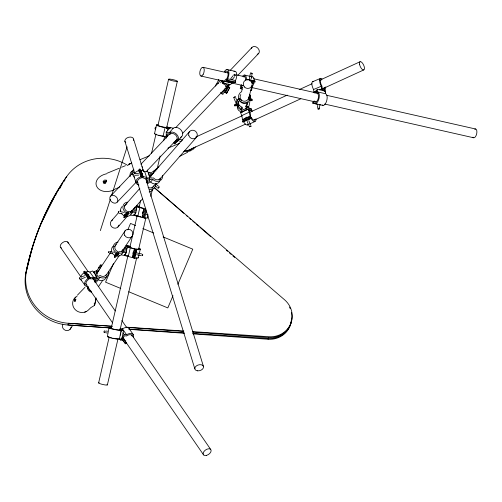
<?xml version="1.0" encoding="UTF-8"?>
<svg xmlns="http://www.w3.org/2000/svg" width="502" height="502" viewBox="0 0 502 502"><rect width="100%" height="100%" fill="white"/><g stroke="black" fill="none" stroke-linecap="round" stroke-linejoin="round"><path stroke-width="0.75" d="M153.926 172.042L153.988 171.427M250.178 95.223L250.605 98.229L249.005 97.94L249.036 97.124M250.605 98.229L249.896 94.47M225.166 88.565L224.802 90.216L226.138 91.126L226.722 88.879L226.346 87.43L227.4 85.459M106.455 181.216L105.621 183.092A1.933 1.751 -88.1 0 1 105.414 183.199A1.908 1.732 89.1 0 1 105.062 183.33C103.487 183.713 102.709 181.492 103.876 180.563A1.92 1.606 -64.8 0 1 104.385 180.193L104.46 180.155A1.97 1.65 -64.5 0 1 105.018 180.017L105.947 180.287L106.619 181.636L106.179 180.03M88.132 274.607C88.848 273.684 89.256 277.493 88.27 275.209M77.226 295.998A9.218 8.729 17.7 0 0 72.664 302.838A9.136 8.647 17.7 0 0 76.141 310.449A9.356 8.854 17.7 0 0 81.054 312.439A9.193 8.703 17.7 0 0 88.39 310.048L90.818 307.638L94.558 305.392L96.108 297.912M251.847 80.565L246.407 79.084A5.98 2.736 -77.2 0 0 242.723 76.059M246.382 79.329L255.129 81.136L254.966 82.014L253.372 81.958L253.435 81.374M123.906 217.448L124.12 215.64L126.429 212.635L126.209 214.448L123.906 217.448L124.772 217.623L127.075 214.618L127.452 211.449L126.893 211.235A4.349 3.947 37.5 0 1 124.496 207.32A4.349 3.947 37.5 0 1 126.906 203.856M124.772 217.623L124.904 216.519M133.708 214.48L134.781 215.609L142.242 217.422L144.256 208.688L136.795 206.88L136.28 206.341L136.682 205.82L135.866 212.66L132.798 212.045C131.417 214.348 129.221 216.858 126.228 216.249L126.404 214.749L127.201 214.8M126.228 216.249L128.531 213.243L128.707 211.744L130.79 211.449L131.831 210.727L134.618 211.286L135.138 206.924M132.66 211.386L132.835 209.93L134.68 207.527M104.962 182.935L104.68 182.107L104.931 182.948L105.131 181.649A0.916 0.753 -64.9 0 1 105.715 181.442L105.997 181.529M114.487 257.225L116.269 254.558L117.135 254.74L115.36 257.407L114.487 257.225L114.782 255.392L116.326 252.631A5.98 5.591 33.7 0 1 113.276 246.538A5.98 5.591 33.7 0 1 118.014 242.083M116.269 254.558L116.558 252.726M126.027 245.647L127.27 245.905L126.159 252.826L123.065 252.173C122.036 254.608 119.658 256.585 116.897 256.026L117.65 251.527L117.091 251.314A4.349 4.066 33.7 0 1 116.2 244.518M116.897 256.026L118.673 253.359L118.918 251.841L121.082 251.54L122.13 250.831L124.948 251.427L125.657 247.015L123.875 249.682L123.643 251.151M104.184 182.245L104.843 181.153L105.47 181.228L105.709 182.421L105.175 182.841L104.184 182.245L104.805 182.596M252.192 73.367L250.435 73.028L252.161 73.336L251.113 79.184M242.435 89.067L240.276 88.578L240.853 85.447L242.993 85.93M242.661 87.524L241.236 87.197L241.726 84.549M247.128 80.245L247.291 79.36M249.362 78.845L250.253 74.014M250.335 90.435L251.552 90.479L252.136 87.348L253.912 83.276L251.772 82.792M249.023 106.073L249.921 101.228M251.646 99.961L249.72 99.609L250.009 100.362L251.935 100.714L251.809 99.082L248.434 98.467L248.226 99.032A4.349 4.33 -20.8 0 1 242.165 100.613A4.349 4.33 -20.8 0 1 240.816 94.527M251.935 100.714L251.809 99.082M142.399 212.98L142.65 212.082M111.569 328.044L109.122 327.423L107.403 336.252L108.074 336.327M119.413 339.013L121.126 330.178L123.523 330.441L121.804 339.27L119.413 339.013A5.98 0.577 11 0 1 112.09 338.197A5.98 0.577 11 0 1 108.488 336.629M120.493 335.179L120.775 333.704M121.064 332.236L121.497 330.027L119.696 329.469M139.173 169.187L138.872 170.611L140.955 176.823L141.257 175.399L139.173 169.187L140.033 169.143L142.863 177.752L145.517 178.869L148.31 178.725L147.582 182.151L146.289 182.213M140.033 169.143L139.757 170.448L138.627 170.655A5.98 4.116 -18.6 0 0 134.442 173.617M147.199 183.249L148.73 183.167L149.872 177.796L146.804 177.953L144.72 171.74L143.66 170.918L141.024 170.36L140.773 171.54L141.539 171.584M142.863 177.752L143.114 176.572L141.024 170.36M94.558 305.392L95.995 298.885M134.781 215.609L135.289 213.413M135.791 211.223L136.795 206.88M154.534 133.563L156.549 124.835M98.624 382.926L109.172 337.149M111.105 328.76L127.985 255.512M129.742 247.881L137.128 215.841M139.06 207.445L140.642 200.58M147.324 171.584L147.676 170.059M151.541 153.273L155.94 134.203M157.873 125.807L168.597 79.266M137.849 216.23L139.863 207.495M142.474 214.956L142.242 217.422M142.982 212.773L143.986 208.405L137.975 206.95L137.19 206.127L139.788 206.655M146.339 210.878L144.658 218.157L143.227 217.385L144.068 213.745M144.4 212.29L145.241 208.65L145.793 208.75M143.798 217.981L145.812 209.252L145.241 208.65M166.269 137.109L163.062 136.318L165.076 127.59A5.98 0.809 13 0 1 157.766 125.72A5.98 0.809 13 0 1 157.961 124.703M107.384 384.908L117.932 339.132M119.865 330.736L136.745 257.495M138.502 249.864L145.887 217.818M150.807 196.458L152.213 190.352M157.314 168.226L160.125 156.022M163.646 140.761L164.7 136.18M166.457 128.556L177.357 81.249A4.493 0.609 13 0 0 171.069 79.266A4.493 0.609 13 0 0 170.517 80.22A4.493 0.609 13 0 0 177.344 81.293M165.911 137.14L166.582 134.247M167.373 130.815L167.925 128.412L170.329 128.173L170.322 127.433L173.177 128.255A5.98 4.355 41.1 0 1 181.203 130.206A5.98 4.355 41.1 0 1 180.551 137.341M147.519 217.912L148.021 215.728M130.696 246.62L128.079 246.068L128.531 247.066L134.624 248.992L132.566 257.639L125.199 255.669L127.257 247.028L126.548 245.459L129.641 246.112M128.292 256.321L130.351 247.674L127.257 247.028M133.093 254.414L132.566 257.639M133.783 251.527L134.467 248.647M135.377 255.167L136.745 249.4L134.875 258.461L134.003 258.279L133.676 257.551L134.536 253.949M134.705 253.228L135.735 248.904L136.299 249.005A4.349 0.803 13.4 0 0 138.332 248.352M133.833 257.896L135.891 249.256L136.983 249.444A5.98 1.111 13.4 0 0 138.954 248.12M134.003 258.279L136.067 249.632L135.735 248.904M138.276 257.714L140.334 249.067M32.705 246.269L26.393 271.431A278.528 263.669 17.7 0 1 66.735 176.484A44.929 42.501 17.9 0 1 128.104 165.647M246.005 108.878L247.542 102.879M248.509 99.132L251.973 85.635M100.35 230.631L110.289 199.482M111.475 195.774L127.1 146.822M193.013 333.893L268.087 339.252L268.633 337.526A22.464 21.266 17.7 0 0 291.461 312.451M75.457 299.939C73.957 304.444 73.775 297.523 75.915 297.586M142.242 173.41C143.095 172.544 142.48 176.472 142.204 174.043M97.143 272.743L96.704 273.916L99.766 269.059M250.046 98.762L249.632 99.848A5.98 5.955 -20.8 0 1 240.144 101.071A5.98 5.955 -20.8 0 1 241.644 91.653L242.228 88.521L240.276 88.578M249.921 100.601L250.335 99.515L249.343 99.333M113.483 263.55L105.564 282.174L120.769 288.462M127.784 229.878L130.526 223.428L135.59 225.523M172.989 295.741L167.819 307.921L128.732 291.756M177.865 284.283L192.774 249.18L163.1 236.9M41.045 223.628L54.04 197.694M216.048 84.876L218.853 79.623A5.98 4.499 28.1 0 0 218.288 80.841M220.635 82.792L222.267 80.471L222.706 82.899L230.55 84.675L232.075 82.792L232.865 82.981L234.384 82.039M223.384 81.104L222.33 83.075L226.207 85.729L225.285 86.865M222.65 91.609A4.349 3.269 28.1 0 0 223.767 91.251L225.542 88.333M226.346 87.43L228.579 84.229M227.939 87.285L225.48 91.885L224.764 92.437A5.98 4.499 28.1 0 1 220.409 92.682M226.138 91.126L229.389 85.076M224.915 92.318L226.527 93.422L228.987 88.829M226.527 93.422L229.765 87.643L228.291 86.633M233.926 71.541A5.98 2.736 -77.2 0 1 236.643 73.606A5.98 2.736 -77.2 0 1 235.526 80.395L235.695 82.115L235.262 82.648L227.425 80.872L227.852 80.339L227.688 78.626A5.98 2.736 -77.2 0 0 228.416 70.581A5.98 2.736 -77.2 0 0 224.344 71.817M66.735 176.484C46.73 205.563 33.032 238.638 25.84 273.151A278.528 263.669 17.7 0 1 62.543 183.569M55.258 195.742L56.067 194.443M59.707 188.601L60.924 186.65M119.595 338.586L120.605 340.055L121.227 339.095L121.804 339.27M121.515 338.643L124.182 334.514L126.573 334.771A5.98 3.583 -34.6 0 1 131.957 333.617A5.98 3.583 -34.6 0 1 133.432 337.062M122.758 340.13L125.224 343.707L126.09 342.364M126.529 342.803L125.895 343.776L125.224 343.707M93.679 272.36L94.125 271.689L96.968 270.591L98.8 267.754L99.81 267.196L100.268 268.187M101.592 266.029L101.059 264.861L100.256 265.169L98.48 267.836L99.283 267.528M100.35 265.928L101.059 264.861M96.804 273.27L111.507 251.22M114.531 246.677L125.343 230.462M96.855 278.761L100.011 277.198A5.98 5.591 33.7 0 0 106.054 277.129A5.98 5.591 33.7 0 0 108.482 271.871M96.811 280.411L98.229 279.865L100.011 277.198M117.142 254.508L118.918 251.841M121.54 251.722L122.13 250.831M70.004 329.406L73.035 324.863M98.543 286.592L102.866 280.103M105.891 275.56L119.3 255.455M121.892 251.558L131.838 236.643M126.956 246.369L127.27 245.905M126.159 252.826L124.383 255.493L121.289 254.84M142.474 213.676L142.806 211.944M239.008 98.367A5.98 5.942 35.3 0 0 236.944 103.274L237.201 104.41L236.599 105.257L234.949 105.947L234.597 105.119L235.2 104.272L237 103.519M234.949 105.947L235.551 105.1L238.701 103.776L238.569 103.192A4.349 4.323 35.3 0 1 239.253 100.525M238.701 103.776L238.105 104.623L237.967 104.04M247.235 102.935A4.349 4.323 35.3 0 1 246.388 105.502L247.442 107.986L243.106 109.8L241.97 107.133L240.684 106.619L239.178 105L237.684 105.627L237.082 106.474L239.103 108.765L240.728 109.486L241.977 112.423M238.575 105.853L239.178 105M241.669 107.553L241.97 107.133M240.728 109.486L241.324 108.639L239.699 107.911L237.684 105.627M246.84 108.834L245.785 106.355L246.388 105.502M242.121 112.216L242.573 111.576L249.381 108.727L248.634 106.964M126.347 214.159L127.27 212.961L126.197 212.547A5.98 5.428 37.5 0 1 122.952 206.554A5.98 5.428 37.5 0 1 127.433 202.118M127.558 213.243L128.707 211.744M130.677 212.227L131.831 210.727M135.866 212.66L133.563 215.665L130.495 215.044M233.154 75.639L230.663 78.714M151.723 175.029L150.945 175.995L153.976 172.456M222.706 82.899L224.231 81.023L232.075 82.792M232.633 79.115L234.603 76.693M229.339 88.17L229.765 87.643M166.275 138.157L166.25 132.101L170.322 127.433M166.25 132.101L169.099 132.923L173.177 128.255M177.394 139.336L174.853 142.248L174.859 143.854L174.056 143.622L174.05 142.154L175.072 142.279A5.98 4.355 41.1 0 0 177.639 135.578A5.98 4.355 41.1 0 0 169.099 132.923M174.859 143.854L178.423 139.769M177.645 141.257L181.724 136.594M148.31 173.146L148.874 172.5L151.943 172.343L154.566 170.26L155.708 170.046L155.84 171.113M154.955 170.347L156.749 168.295L157.615 168.252M111.507 220.736L118.71 212.503M119.746 211.329L120.775 210.15M124.377 206.033L139.82 188.394M150.631 176.045L189.75 131.355M149.395 180.042L149.784 179.597L152.853 179.44A5.98 5.535 41.2 0 0 159.485 180.977A5.98 5.535 41.2 0 0 162.654 175.374M149.069 182.088L150.606 182.013L152.853 179.44M117.895 227.055L127.677 215.879M130.765 212.352L142.606 198.823M151.874 188.244L155.99 183.537M159.078 180.011L196.144 137.667M96.246 271.287L97.024 270.421M322.215 105.018A5.98 2.736 -77.2 0 0 326.67 100.927A5.98 2.736 -77.2 0 0 325.516 93.717L325.177 91.075L317.339 89.306L314.352 92.531L313.894 92.136L313.562 89.494A5.98 2.24 67.3 0 1 311.855 83.765A5.98 2.24 67.3 0 1 313.461 81.732M314.917 93.272L316.756 91.282L317.038 93.516A4.349 1.989 -77.2 0 1 318.048 99.114A4.349 1.989 -77.2 0 1 314.497 101.109M314.07 101.015L312.715 102.483L312.809 103.224L317.797 104.353M312.809 103.224L313.806 102.377A5.98 2.736 -77.2 0 0 318.557 99.986A5.98 2.736 -77.2 0 0 317.672 91.948L317.339 89.306M325.177 91.075L324.738 91.559L321.625 88.904L321.293 86.262A5.98 2.24 67.3 0 1 319.617 79.912A5.98 2.24 67.3 0 1 322.058 79.04M110.346 196.357L132.867 172.682M140.905 164.229L170.931 132.66M175.756 127.59L220.792 80.238M229.91 70.656L251.891 47.546M117.23 202.111L136.531 181.818M146.182 171.671L177.281 138.979M182.64 133.344L226.069 87.687M227.676 85.993L229.288 84.305M237.866 75.281L258.775 53.3M130.984 172.293L133.858 169.287M77.534 295.032L84.926 287.357M245.635 117.7L247.16 117.048M227.626 79.285L226.314 78.99L226.546 80.264L225.95 80.847L224.231 81.023M321.757 89.086L324.731 87.63M226.314 78.99L225.197 79.617M193.628 147.726L189.907 150.048L184.592 150.826M116.414 188.338L113.377 190.101A17.79 16.842 17.7 0 1 109.982 191.187C105.182 192.266 98.938 191.199 96.629 186.33A7.455 7.053 17.7 0 1 96.196 182.082C96.974 178.599 100.011 176.133 103.186 174.834A17.488 16.56 17.7 0 1 106.581 173.811M132.798 212.045L131.417 212.917L128.531 213.243M123.065 252.173L121.622 253.046L118.673 253.359M84.825 272.435L83.809 272.981A5.98 3.803 -36 0 0 80.615 276.96M88.923 278.083L87.913 278.623A5.98 3.803 -36 0 0 84.531 283.969A5.98 3.803 -36 0 0 88.302 286.542M84.355 273.866L84.882 273.584M117.016 188.275L119.859 186.819M157.465 167.624L158.877 166.902M179.258 156.53L187.729 152.219M246.325 118.064L242.554 119.677L241.788 115.579L240.54 112.649L248.032 109.216L251.006 108.394L252.255 111.331M248.948 109.342L251.006 108.394M248.923 110.816L250.962 109.882L251.759 111.739M241.788 115.579L249.281 112.147L248.032 109.216M195.893 136.977L241.901 115.893M249.689 112.322L287.2 95.129M299.236 89.613L311.98 83.778M319.761 80.207L360.11 61.715M242.554 119.677L250.693 116.062L250.203 113.069L249.067 110.402L250.962 109.882M246.946 117.782L250.693 116.062M255.926 118.805A5.98 2.466 65.4 0 1 254.539 121.578A5.98 2.466 65.4 0 1 251.1 118.478L243.495 121.685L242.704 121.904L242.359 121.076L249.845 117.65L251.226 117.267L251.502 117.801A4.349 1.795 65.4 0 0 254.796 119.633M246.858 119.269L243.74 120.7L244.01 121.233M248.107 118.698L251.226 117.267M242.704 121.904L250.987 118.252M186.838 151.008L245.591 124.082M254.081 120.191L300.798 98.781M322.039 89.049L363.799 69.91M247.448 124.973L254.934 121.54M238.394 106.135L237.509 106.568L238.594 106.167M234.597 105.119L235.802 104.617M312.696 81.682L320.427 78.45M313.562 89.494L321.293 86.262M313.894 92.136L316.655 90.981M319.498 89.789L321.625 88.904M129.271 164.098L130.018 163.79M131.574 163.15L128.499 164.418L131.813 163.05M140.033 159.655L149.263 155.852M167.881 148.165L179.446 143.384M107.02 173.253L119.281 168.208M121.584 167.26L125.418 165.685M83.96 271.488L88.063 277.129L88.126 278.503L84.029 272.862L83.96 271.488L84.763 271.174L88.86 276.822L88.98 279.231L88.452 279.507A4.349 2.767 -36 0 0 86.965 285.004M87.279 274.795L86.049 273.101L85.993 271.958L88.603 271.638L89.808 272.046L92.65 270.942L96.748 276.589L97.005 281.785L94.872 282.607M81.192 277.054L84.712 275.692M98.48 271.249L95.888 272.253L97.827 276.464L100.231 275.529A4.349 4.066 33.7 0 0 106.242 274.751M80.922 279.081L85.327 277.374M88.063 277.129L88.86 276.822M85.993 271.958L90.09 277.606L92.701 277.286L93.905 277.688L96.748 276.589M94.47 281.691L95.675 281.227L95.512 277.913L92.926 278.917L90.147 278.748L88.101 275.924M190.158 150.876L193.283 149.219L195.184 147.13A5.321 5.039 17.7 0 0 195.353 146.81M240.54 112.649L241.594 112.36M242.359 121.076L243.081 120.882M86.049 273.101L86.777 272.9M141.846 176.66L140.711 176.867A5.98 4.116 -18.6 0 0 135.979 181.159A5.98 4.116 -18.6 0 0 138.972 185.056M138.916 171.74L139.506 171.634M144.72 171.74L147.789 171.584L149.872 177.796M134.806 173.516L138.602 173.322M153.192 173.422L150.399 173.566L150.976 178.091L153.574 177.959A4.349 4.029 41.2 0 0 160.496 178.116M134.9 175.311L138.696 175.116M141.257 175.399L142.122 175.355L141.589 177.846L141.006 177.953A4.349 2.993 -18.6 0 0 138.075 183.035M245.836 80.194L245.597 79.598A4.349 1.989 -77.2 0 0 243.47 76.881M253.912 83.276L251.853 82.949M241.236 87.197L242.692 87.254M143.114 176.572L145.743 177.131L146.804 177.953M249.117 97.03L250.642 97.357L249.732 97.118M112.103 326.212L68.423 323.282A44.929 42.551 17.9 0 1 26.424 271.262M126.146 327.153L183.864 331.031M192.448 331.609L268.89 336.735A22.464 21.253 15.2 0 0 290.614 323.934A22.464 21.253 15.2 0 0 284.584 299.794L154.44 187.692M111.551 327.938L67.87 325.007A44.929 42.551 17.9 0 1 25.878 272.988M129.491 329.143L184.096 332.807M192.674 333.384L268.338 338.461A22.464 21.253 15.2 0 0 291.662 318.161M110.936 327.85L110.208 327.8A5.98 0.577 11 0 0 113.81 329.362A5.98 0.577 11 0 0 121.126 330.178M112.228 326.369L68.435 323.244L67.883 324.97L110.898 328.038M126.303 327.373L183.393 331.445M192.781 332.117L268.633 337.526M128.882 329.318L184.41 333.278M105.96 332.826L107.334 332.964M129.516 329.776A5.98 3.583 -34.6 0 0 122.463 328.81L120.072 328.546L121.54 330.68M120.417 329.789L122.444 330.009M121.497 330.027L119.47 329.808A4.349 0.42 11 0 1 114.487 329.343A4.349 0.42 11 0 1 111.595 328.145M118.428 338.712L119.777 338.863M120.605 340.055L123.003 340.312L123.385 341.329L125.092 342.282L125.87 341.065L124.672 340.312L124.433 339.515L122.256 339.283L124.527 335.75L126.554 335.97A4.349 2.604 -34.6 0 1 132.151 336.152M106.091 331.031L107.673 331.213M183.644 151.566L186.656 151.66A14.043 13.297 17.7 0 0 190.158 150.876M132.798 253.893L133.212 252.173M143.227 217.385L143.779 217.479M133.676 257.551L134.241 257.651M250.316 97.476L248.716 97.187L249.005 97.94M250.918 99.622L252.098 99.835M136.331 205.745L138.634 206.209A5.98 0.809 13 0 1 139.719 206.253M146.207 214.442L148.109 214.825M120.555 211.687L124.352 212.453M135.96 215.678L138.753 216.243M126.209 214.448L127.075 214.618M119.25 213.256L122.099 213.833M136.067 249.632L136.933 249.814M122.57 249.406L123.875 249.682M137.04 252.983L141.809 253.968M136.632 254.702L141.439 255.725M109.988 251.351L110.942 251.552M112.862 251.954L114.776 252.362M126.473 255.713L128.581 256.152M109.605 253.108L112.479 253.711M226.979 69.489L234.817 71.265M244.518 75.049L252.355 76.825M317.672 91.948L325.516 93.717M203.059 67.306L228.259 73.016M236.662 74.917L245.064 76.819M253.466 78.72L318.387 93.416M326.783 95.317L475.72 129.033M252.531 80.722L254.244 80.86A5.98 2.736 -77.2 0 0 251.489 77.051M249.977 80.891L254.966 82.014M251.414 81.512L253.372 81.958M231.51 79.209L232.815 79.504M227.575 78.801L235.413 80.577M227.852 80.339L235.695 82.115M226.546 80.264L228.686 80.747M200.938 76.034L242.949 85.547M252.111 87.618L316.266 102.144M324.668 104.046L473.606 137.761M223.227 81.123L224.651 81.45M315.162 103.632L323.006 105.407M319.222 104.68L320.646 105M250.241 90.184L251.552 90.479M134.624 248.992L130.351 247.674M76.022 299.449L75.187 299.631L74.917 300.265L74.993 300.823L75.67 300.993M139.813 216.594L141.125 216.946M170.115 127.922L167.298 126.924M166.488 127.056L169.086 127.803L167.235 127.985L164.819 127.288A4.349 0.59 13 0 1 159.749 126.127A4.349 0.59 13 0 1 158.387 125.13M165.076 127.59L167.925 128.412M178.844 139.054L182.672 140.158M164.618 136.538L162.811 136.017A4.349 0.59 13 0 1 161.606 135.835M179.446 141.081L181.216 141.589M119.633 329.23L123.523 330.441M109.122 327.423L110.365 327.806M124.59 214.241L125.149 214.454M124.967 215.967L123.887 215.553A5.98 5.428 37.5 0 1 121.666 213.519M115.316 253.981L115.874 254.194M114.782 255.392L114.55 255.298A5.98 5.591 33.7 0 1 113.069 246.218M74.993 300.823L75.369 300.974M142.832 228.517L153.687 233.01M221.777 81.38L227.87 85.547M224.137 90.962L226.96 92.895M154.334 187.698L183.883 213.35M186.242 215.402L187.428 216.431M189.787 218.483L190.973 219.512M192.743 221.049L195.109 223.101M196.288 224.13L198.654 226.182M199.834 227.205L210.47 236.442M226.421 250.297L227.607 251.326M229.376 252.864L231.152 254.401M232.922 255.945L234.698 257.482M142.01 166.708L142.668 167.317M156.298 184.29L158.469 186.305M155.557 186.054L157.251 187.622M144.658 218.157L144.563 217.855A5.98 0.809 13 0 0 147.488 217.648M142.694 169.243L144.306 171.772M89.808 272.046L93.905 277.688M93.397 278.089L95.675 281.227M84.825 285.111L80.728 279.47A5.98 3.803 -36 0 0 81.519 280.361M94.144 303.873L94.64 304.588M129.183 328.666L133.294 334.627M67.739 242.014L88.157 271.638M92.6 278.083L115.234 310.933M121.892 320.59L126.774 327.674M131.662 334.759L210.671 449.409M122.463 328.81L126.573 334.771M123.046 332.87L124.182 334.514M123.197 337.727L124.433 339.515M60.667 247.511L81.086 277.142M85.522 283.58L112.599 322.868M123.254 338.329L203.599 454.906M243.495 121.685L243.608 121.911A5.98 2.466 65.4 0 0 248.051 124.534M100.256 265.169L100.996 266.775M94.125 271.689L97.162 278.296M124.571 254.294L125.199 255.669M249.845 117.65L250.197 118.472M248.785 120.662L250.718 125.205M247.135 121.371L249.067 125.914M241.324 108.639L242.573 111.576M235.676 97.695L236.844 100.431M234.039 98.405L235.965 102.935M235.2 104.272L235.551 105.1M248.434 98.467L248.722 99.22M250.04 116.244L249.281 112.147M146.427 178.699L147.582 182.151M133.877 176.208L135.967 182.421M133.588 139.123L143.484 171.32M145.781 178.806L203.536 366.73M124.866 141.169L134.762 173.366M137.291 181.605L194.814 368.782M103.086 181.454L103.544 183.079L103.349 182.289M236.599 105.257L236.342 104.121A5.98 5.942 35.3 0 1 239.41 98.524M227.425 80.872L227.205 77.747A4.349 1.989 -77.2 0 0 227.864 72.169A4.349 1.989 -77.2 0 0 225.197 72.119M156.749 168.295L156.9 169.444M148.874 172.5L149.784 179.597M325.39 92.111L325.058 89.469L325.534 88.923L325.723 86.946M324.33 88.007L324.637 90.41L322.24 88.365L321.958 86.131A4.349 1.625 67.3 0 1 320.445 81.801A4.349 1.625 67.3 0 1 321.481 79.95M319.203 105.382L319.51 107.836M317.427 105.414L317.735 107.867M90.09 277.606L90.147 278.748M167.549 136.782L167.536 133.695L169.946 134.392A4.349 3.169 41.1 0 1 175.869 135.245A4.349 3.169 41.1 0 1 175.662 140.667M289.497 307.086A22.464 21.266 17.7 0 1 290.238 308.636M291.323 320.326A22.464 21.266 17.7 0 1 268.087 339.252M63.741 181.774A278.528 263.669 17.7 0 1 64.953 179.986M86.262 311.541A9.055 8.572 17.7 0 1 84.631 312.162M91.389 292.17A5.754 5.447 17.7 0 1 89.45 291.185A5.541 5.246 17.7 0 1 87.574 288.612M87.599 288.606A5.604 5.302 17.7 0 1 87.329 286.542M88.183 287.094A4.675 4.43 17.7 0 0 90.442 290.834A4.863 4.606 17.7 0 0 91.301 291.248M159.78 181.291A5.98 5.535 41.2 0 1 150.606 182.013M160.445 178.511A5.98 5.535 41.2 0 1 160.364 179.641M134.41 177.388A5.98 4.116 -18.6 0 1 133.896 174.947M155.745 183.506A5.98 5.535 41.2 0 1 149.596 189.436M153.072 188.984A5.98 5.535 41.2 0 1 149.157 191.984M153.819 185.809A4.349 4.029 41.2 0 1 148.103 187.334M130.2 176.723A5.98 4.725 43.6 0 1 133.664 171.019M131.568 174.495A4.349 3.432 43.7 0 1 134.015 172.487M238.086 102.672A4.349 4.323 35.3 0 1 238.657 101.379M246.407 105.175A4.349 4.323 35.3 0 1 245.785 106.355M163.062 136.318A5.98 0.809 13 0 1 156.36 134.68A5.98 0.809 13 0 1 154.986 133.432M160.238 135.553A4.349 0.59 13 0 1 158.883 135.207M156.812 134.511A4.349 0.59 13 0 1 156.235 134.203M120.718 211.286A5.98 5.428 37.5 0 1 122.074 206.592M117.775 338.781A4.349 0.42 11 0 1 115.435 338.655M114.18 338.448A4.349 0.42 11 0 1 112.787 338.179M111.475 337.884A4.349 0.42 11 0 1 110.409 337.589M109.674 337.338A4.349 0.42 11 0 1 109.298 337.131M215.477 86.093A5.98 4.499 28.1 0 1 218.59 83.351M230.744 81.443A0.897 0.584 39 0 1 229.646 81.205M227.406 87.216A0.897 0.584 39 0 1 227.864 88.239A0.897 0.584 39 0 1 226.848 88.258M223.12 93.535A0.897 0.584 39 0 1 222.737 94.282A0.897 0.584 39 0 1 221.689 93.573A0.897 0.584 39 0 1 222.072 92.832M248.339 102.402A5.98 5.955 -20.8 0 1 238.814 98.58M241.393 100.456A4.349 4.33 -20.8 0 1 240.671 99.245M137.849 257.288A5.98 1.111 13.4 0 1 134.925 258.084M106.656 276.32A5.98 5.591 33.7 0 1 98.229 279.865M125.782 142.593A4.493 2.937 -17.1 0 1 128.499 137.303A4.493 2.937 -17.1 0 1 133.369 140.428M251.433 48.487A4.493 3.401 43.6 0 1 257.808 48.085A4.493 3.401 43.6 0 1 257.181 54.298M118.955 225.116A4.493 4.16 41.2 0 1 112.103 227.142A4.493 4.16 41.2 0 1 112.605 219.97M246.319 107.315A4.493 4.48 14.4 0 1 245.873 109.172M241.738 111.708A4.493 4.48 14.4 0 1 237.647 105.577M106.989 384.563A4.493 0.609 13 0 1 102.841 384.501A4.493 0.609 13 0 1 99.164 382.75M61.439 247.988A4.493 2.692 -34.6 0 1 62.587 242.61A4.493 2.692 -34.6 0 1 68.203 243.181M474.723 129.227A4.493 2.058 -77.2 0 1 476.674 133.839A4.493 2.058 -77.2 0 1 472.928 137.203M71.121 327.153A4.493 4.198 33.7 0 1 65.398 330.31A4.493 4.198 33.7 0 1 62.875 324.054M132.71 174.169C132.923 177.407 133.526 172.493 132.71 174.169M108.627 252.594C109.129 253.002 109.066 249.563 108.627 252.594M118.202 254.608C118.71 255.016 118.641 251.577 118.202 254.608M142.38 255.531C142.744 256.422 142.932 252.418 142.38 255.531M118.246 212.484C118.56 214.241 118.924 209.34 118.246 212.484M127.746 214.398C128.054 216.155 128.424 211.254 127.746 214.398M79.347 277.819C79.454 280.367 80.929 278.685 79.347 277.819M158.017 188.244L159.197 186.976L158.017 188.244M249.494 126.78L251.1 126.115L249.494 126.78M233.725 97.432L235.294 96.798L233.725 97.432M247.135 106.706L248.848 107.045L247.135 106.706M155.469 128.794A0.897 0.333 -73.9 0 0 155.733 127.313A0.897 0.333 -73.9 0 0 155.036 128.28A0.897 0.333 -73.9 0 0 155.469 128.794M104.949 332.362A0.897 0.59 -83.8 0 0 104.711 330.893A0.897 0.59 -83.8 0 0 103.964 332.054A0.897 0.59 -83.8 0 0 104.949 332.362M234.108 75.024A0.897 0.584 39 0 0 235.469 75.62A0.897 0.584 39 0 0 234.892 74.365A0.897 0.584 39 0 0 234.108 75.024M318.186 109.116A0.897 0.496 -7.2 0 0 319.611 108.652A0.897 0.496 -7.2 0 0 318.375 108.237A0.897 0.496 -7.2 0 0 318.186 109.116M197.644 370.834A4.493 2.937 -17.1 0 0 203.492 366.523A4.493 2.937 -17.1 0 0 196.382 365.908A4.493 2.937 -17.1 0 0 197.644 370.834M110.07 199.664A4.493 3.401 43.6 0 0 116.947 202.431A4.493 3.401 43.6 0 0 114.349 195.617A4.493 3.401 43.6 0 0 110.07 199.664M188.84 135.622A4.493 4.16 41.2 0 0 196.244 137.561A4.493 4.16 41.2 0 0 193.759 130.351A4.493 4.16 41.2 0 0 188.84 135.622M244.487 87.009A4.493 4.48 14.4 0 0 252.079 85.334A4.493 4.48 14.4 0 0 246.821 79.611A4.493 4.48 14.4 0 0 244.487 87.009M359.514 64.168A4.493 1.851 65.4 0 0 363.705 69.941A4.493 1.851 65.4 0 0 362.645 63.327A4.493 1.851 65.4 0 0 359.514 64.168M206.56 455.364A4.493 2.692 -34.6 0 0 210.853 449.635A4.493 2.692 -34.6 0 0 203.988 451.474A4.493 2.692 -34.6 0 0 206.56 455.364M203.109 74.497A4.493 2.058 -77.2 0 0 203.128 67.331A4.493 2.058 -77.2 0 0 199.758 73.185A4.493 2.058 -77.2 0 0 203.109 74.497M124.691 235.306A4.493 4.198 33.7 0 0 132.315 236.065A4.493 4.198 33.7 0 0 128.763 229.282A4.493 4.198 33.7 0 0 124.691 235.306"/></g></svg>
